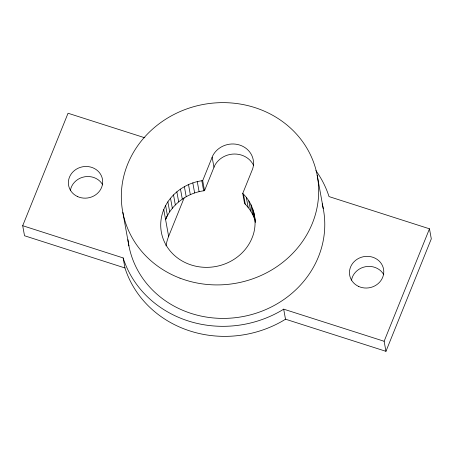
<?xml version="1.0" encoding="UTF-8"?>
<svg xmlns="http://www.w3.org/2000/svg" width="454" height="454" viewBox="0 0 454 454"><rect width="100%" height="100%" fill="white"/><g stroke="black" fill="none" stroke-linecap="round" stroke-linejoin="round"><path stroke-width="0.68" d="M242.731 193.444C254.546 204.584 258.366 223.01 252.055 237.964A47.318 43.459 -10.3 0 1 191.208 264.977A47.318 43.459 -10.3 0 1 163.763 209.572C170.182 193.733 185.907 182.673 202.7 180.641L212.75 155.75A21.508 19.755 -10.3 0 1 239.831 145.098A21.508 19.755 -10.3 0 1 252.645 168.888L242.731 193.444L244.558 203.488C249.632 208.437 253.457 214.714 255.358 221.552M315.859 170.568A107.541 98.773 -10.3 0 1 329.036 196.593L429.473 228.81L431.3 238.855L385.957 351.317L285.498 319.196L283.665 320.354A107.541 98.773 -10.3 0 1 124.958 267.968L24.527 235.757L22.7 225.712L68.043 113.245L144.9 137.817M167.163 215.701L165.585 219.617C172.004 203.778 187.729 192.717 204.527 190.686L214.577 165.795A21.508 19.755 -10.3 0 1 234.417 154.019A21.508 19.755 -10.3 0 1 253.673 165.562M166.022 245.881A47.318 43.459 -10.3 0 1 168.633 236.358L184.137 197.887M385.957 351.317L384.129 341.272L429.473 228.81M384.129 341.272L283.676 309.151L281.843 310.309A107.541 98.773 -10.3 0 1 123.13 257.923L22.7 225.712M317.164 175.131L323.248 208.613M283.676 309.151L285.498 319.196M253.894 212.676L255.358 220.712M255.086 221.115L255.33 222.454M252.628 208.596L254.456 218.641M250.937 204.663L252.759 214.708M248.826 200.918L250.653 210.962M246.323 197.388L248.151 207.433M243.452 194.113L245.273 204.158M212.143 157.22L213.97 167.265M202.7 180.641L204.527 190.686M201.831 180.732L203.653 190.776M197.269 181.611L199.096 191.656M192.814 182.905L194.641 192.95M188.501 184.585L190.328 194.63M184.381 186.651L186.202 196.696M180.482 189.068L182.309 199.113M176.85 191.821L178.672 201.865M173.513 194.879L175.34 204.924M170.511 198.216L172.338 208.261M167.867 201.803L169.694 211.848M165.614 205.6L167.435 215.644M163.763 209.572L168.633 236.358M122.835 212.427L128.919 245.909M123.13 257.923L124.958 267.968M351.51 280.124A17.207 15.805 -10.3 0 1 365.867 266.646A17.207 15.805 -10.3 0 1 383.789 274.715M70.421 190.249A17.207 15.805 -10.3 0 1 84.785 176.771A17.207 15.805 -10.3 0 1 102.7 184.84M322.17 203.795A98.938 90.874 -10.3 0 1 242.623 316.614A98.938 90.874 -10.3 0 1 127.949 239.638M77.441 196.514A17.207 15.805 -10.3 0 0 102.683 181.328A17.207 15.805 -10.3 0 0 76.465 169.115A17.207 15.805 -10.3 0 0 77.441 196.514M358.524 286.389A17.207 15.805 -10.3 0 0 383.772 271.197A17.207 15.805 -10.3 0 0 357.553 258.99A17.207 15.805 -10.3 0 0 358.524 286.389M180 278.166A98.938 90.874 -10.3 0 0 318.135 181.396A98.938 90.874 -10.3 0 0 161.868 121.768A98.938 90.874 -10.3 0 0 180 278.166"/></g></svg>
